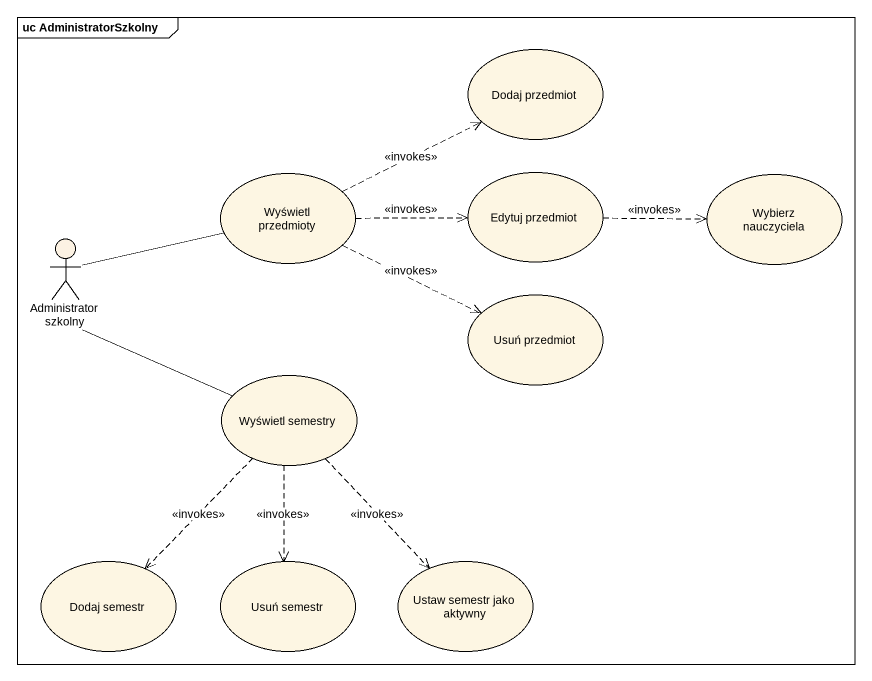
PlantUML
@startuml
mainframe uc AdministratorSzkolny
usecase "Dodaj przedmiot" as Dodaj_przedmiot
usecase "Wyświetl przedmioty" as Wyświetl_przedmioty
usecase "Edytuj przedmiot" as Edytuj_przedmiot
usecase "Wybierz nauczyciela" as Wybierz_nauczyciela
actor "Administrator szkolny" as Administrator_szkolny #FCF2E3
usecase "Usuń przedmiot" as Usuń_przedmiot
usecase "Wyświetl semestry" as Wyświetl_semestry
usecase "Dodaj semestr" as Dodaj_semestr
usecase "Usuń semestr" as Usuń_semestr
usecase "Ustaw semestr jako aktywny" as Ustaw_semestr_jako_aktywny
Wyświetl_przedmioty .right.> Dodaj_przedmiot : <<invokes>>
Wyświetl_przedmioty .right.> Edytuj_przedmiot : <<invokes>>
Wyświetl_przedmioty .right.> Usuń_przedmiot : <<invokes>>
Edytuj_przedmiot .right.> Wybierz_nauczyciela : <<invokes>>
Administrator_szkolny -right- Wyświetl_przedmioty
Administrator_szkolny -- Wyświetl_semestry
Wyświetl_semestry ..> Dodaj_semestr : <<invokes>>
Wyświetl_semestry ..> Usuń_semestr : <<invokes>>
Wyświetl_semestry ..> Ustaw_semestr_jako_aktywny : <<invokes>>
@enduml
